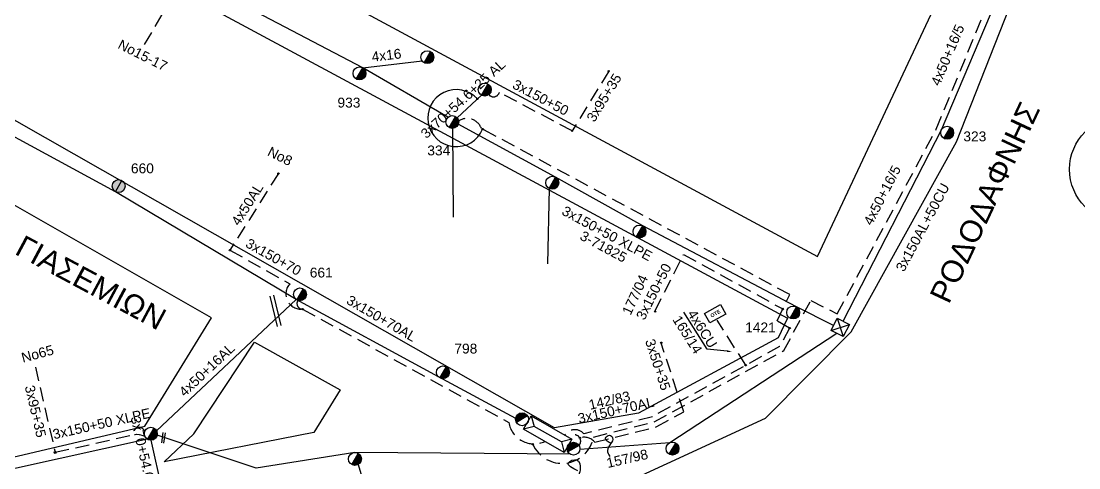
# Model space of a CAD drawing. Header units: millimetres. Extents: x 4998 to 7216, y 1887 to 2914.
# Drawn here: x 5712.8 to 5906, y 1993.8 to 2075.5 of the extents above; entities that cross this region are included whole.
import ezdxf
from ezdxf import colors
from ezdxf.entities.mleader import LeaderData, LeaderLine
from ezdxf.enums import TextEntityAlignment as Align
from ezdxf.math import Vec2, Vec3

# ---------------------------------------------------------------- set-up
doc = ezdxf.new("R2010")
doc.units = ezdxf.units.MM
doc.linetypes.add('DASHED', pattern=[19.05, 12.7, -6.35])
for name, color, linetype, lineweight in [('3x150+50', 7, 'Continuous', 30), ('3x150+50 XLPE', 7, 'SYN_LINE', 30), ('3x150+70AL', 7, 'DASHED', 30), ('3x150AL+50CU', 7, 'Continuous', 30), ('3x50+35', 7, 'Continuous', 30), ('3x70+54.6+25 AL', 7, 'SYN_LINE', 30), ('3x95+35', 7, 'Continuous', 30), ('4x16', 7, 'Continuous', 30), ('4x50+13_5', 7, 'Continuous', 30), ('4x50+16_5', 7, 'Continuous', 30), ('4x50+16AL', 7, 'Continuous', 30), ('4x50AL', 7, 'Continuous', 30), ('4x6CU', 7, 'Continuous', 30), ('Υπόβαθρο ΔΕΗ', 7, 'Continuous', 30)]:
    doc.layers.add(name, color=color, linetype=linetype, lineweight=lineweight)
for name, color, linetype in [('Pillar OTE', 7, 'Continuous'), ('text οδών', 7, 'Continuous'), ('text_kalodion', 7, 'Continuous'), ('ΑΓΝΩΣΤΟ ΕΝΑΕΡΙΟ ΚΑΛΩΔΙΟ', 7, 'Continuous'), ('ΑΓΝΩΣΤΟ ΥΠΟΓΕΙΟ ΚΑΛΩΔΙΟ', 7, 'DASHED'), ('Μηχανική τομή', 7, 'Continuous'), ('Πλεκτός Στύλος', 7, 'Continuous'), ('Στύλος Ξύλινος', 7, 'Continuous'), ('Στύλος Ξύλινος @ 1', 7, 'Continuous'), ('Στύλος ΦΜ', 7, 'Continuous'), ('Στύλος ΦΜ @ 1', 7, 'Continuous'), ('Συνδέσεις', 7, 'Continuous'), ('Τομή', 7, 'Continuous'), ('Υποσταθμός εναέριος 2 στύλων', 7, 'Continuous'), ('Υποσταθμός πόλεως', 7, 'Continuous')]:
    doc.layers.add(name, color=color, linetype=linetype)
doc.styles.add('arial', font='ARIAL.TTF')
doc.styles.get("Standard").update_dxf_attribs({"font": 'ARIAL.TTF'})
doc.linetypes.add('SYN_LINE', pattern='A,0.5,-0.0001,["/\\/\\/\\/",Standard,S=0.1,R=0,X=0,Y=-0.05],-0.25', length=0.7501)

# ---------------------------------------------------------------- blocks, each defined once
blk = doc.blocks.new('ΥΠΑΡΧΩΝ ΤΣΙΜΕΝΤΕΝΙΟΣ ΣΤΥΛΟΣ')
at = {"layer": 'Στύλος ΦΜ'}
blk.add_hatch(color=7, dxfattribs=at).paths.add_polyline_path([(-1.29, -2.28, 0.574793), (2.62, 0, 0.268822), (1.3, 2.27)])
at = {"layer": 'Στύλος ΦΜ', "color": 7}
blk.add_line((-1.29, -2.28), (1.3, 2.27), dxfattribs=at)
blk.add_circle((0, 0), 2.62, dxfattribs=at)
at = {"layer": 'Στύλος ΦΜ', "flags": 4}
for tag, p in [('ΑΡΙΘΜΟΣ', (-4.68, 8.05)), ('ΤΥΠΟΣ', (-4.91, 3.03))]:
    blk.add_attdef(tag, p, '', height=4, dxfattribs=at)
blk = doc.blocks.new('ΥΠΑΡΧΩΝ ΞΥΛΙΝΟΣ ΣΤΥΛΟΣ')
at = {"layer": 'Στύλος Ξύλινος'}
h = blk.add_hatch(color=7, dxfattribs=at)
h.paths.add_polyline_path([(-2.62, 0, 0.270008), (-1.29, -2.28), (1.3, 2.27, 0.576266)])
h.paths.add_polyline_path([(-1.29, -2.28, 0.574793), (2.62, 0, 0.268822), (1.3, 2.27)])
at = {"layer": 'Στύλος Ξύλινος', "color": 7}
blk.add_line((-1.29, -2.28), (1.3, 2.27), dxfattribs=at)
blk.add_circle((0, 0), 2.62, dxfattribs=at)
at = {"layer": 'Στύλος Ξύλινος', "flags": 4}
for tag, p in [('ΑΡΙΘΜΟΣ', (-4.91, 8.6)), ('ΤΥΠΟΣ', (-4.85, 3.39))]:
    blk.add_attdef(tag, p, '', height=4, dxfattribs=at)
blk = doc.blocks.new('ΥΠΟΣΤΑΘΜΟΣ ΕΝΑΕΡΙΟΣ ΕΠΙ 2 ΣΤΥΛΩΝ')
at = {"layer": 'Υποσταθμός εναέριος 2 στύλων', "linetype": 'Continuous'}
for points in [[(-11.97, -2.11, 0.574793), (-8.45, -0.07, 0.268822), (-9.64, 1.98)], [(9.68, -2.15, 0.574793), (13.19, -0.1, 0.268822), (12.01, 1.95)]]:
    blk.add_hatch(color=256, dxfattribs=at).paths.add_polyline_path(points)
for p, q in [((-11.97, -2.11), (-9.64, 1.98)), ((9.68, -2.15), (12.01, 1.95))]:
    blk.add_line(p, q, dxfattribs=at)
for centre in [(-10.81, -0.07), (10.84, -0.1)]:
    blk.add_circle(centre, 2.36, dxfattribs=at)
at = {"layer": 'Υποσταθμός πόλεως', "linetype": 'Continuous', "ltscale": 40}
blk.add_lwpolyline([(-8.57, 2.82), (8.57, 2.82), (8.57, -2.82), (-8.57, -2.82)], close=True, dxfattribs=at)
for points in [[(-5.75, 0), (-8.57, 2.82)], [(-8.57, -2.82), (-5.75, 0)], [(-5.75, 0), (5.75, 0)], [(5.75, 0), (8.57, 2.82)], [(8.57, -2.82), (5.75, 0)]]:
    blk.add_lwpolyline(points, dxfattribs=at)
at = {"layer": 'Υποσταθμός εναέριος 2 στύλων', "ltscale": 40, "flags": 1}
for tag, p in [('ΜΕΤΑΣΧΗΜΑΤΙΣΜΟΣ', (14.09, 2.51)), ('ΙΣΧΥΣ', (14.07, -0.28)), ('ΑΡΙΘΜΟΣ', (14.19, -3))]:
    blk.add_attdef(tag, p, '', height=1.8, dxfattribs=at)
blk = doc.blocks.new('STYLOS PLEKTOS')
at = {"layer": 'Πλεκτός Στύλος', "ltscale": 40}
blk.add_lwpolyline([(731.77, 1613.62), (736.74, 1613.62), (736.74, 1608.66), (731.77, 1608.66)], close=True, dxfattribs=at)
blk.add_lwpolyline([(731.77, 1613.62), (736.74, 1608.66), (731.77, 1608.66), (736.74, 1613.62)], dxfattribs=at)
blk = doc.blocks.new('_ΣΥΝΔΕΣΗ')
at = {"layer": 'Συνδέσεις', "linetype": 'SYN_LINE', "ltscale": 40}
blk.add_hatch(color=256, dxfattribs=at).paths.add_polyline_path([(0.5, -0.01, 1), (-0.5, -0.01, 1)])
at = {"layer": 'Συνδέσεις'}
blk.add_circle((0, -0.01), 0.5, dxfattribs=at)
blk = doc.blocks.new('ΤΟΜΗ')
at = {"layer": 'Τομή', "ltscale": 40}
for p, q in [((-5.68, 0), (17.06, 0)), ((-5.68, -2.77), (17.06, -2.77))]:
    blk.add_line(p, q, dxfattribs=at)
blk = doc.blocks.new('ΜΗΧΑΝΙΚΗ ΤΟΜΗ')
at = {"layer": 'Μηχανική τομή', "ltscale": 40}
for p, q in [((-1.89, 0.78), (5.68, 0.78)), ((-1.89, -0.78), (5.68, -0.78))]:
    blk.add_line(p, q, dxfattribs=at)
blk = doc.blocks.new('PILLAR ΟΤΕ')
at = {"layer": 'Pillar OTE', "ltscale": 40}
blk.add_lwpolyline([(-3.31, 2.02), (3.39, 2.02), (3.39, -1.99), (-3.31, -1.99)], close=True, dxfattribs=at)
at = {"layer": 'Pillar OTE', "insert": (-1.81, 0.71), "char_height": 1.3575, "width": 109.961, "attachment_point": 1}
blk.add_mtext('{\\fArial|b1|i0|c161|p34;OTE}', dxfattribs=at)

msp = doc.modelspace()

# ---------------------------------------------------------------- linework, layer by layer
at = {"lineweight": -3, "ltscale": 0.2}
msp.add_circle((5914, 2048.42), 9.67, dxfattribs=at)
at = {"layer": '3x150+50', "color": 27, "linetype": 'DASHED', "lineweight": -3, "ltscale": 0.2}
msp.add_lwpolyline([(5813.45, 2055.46), (5800.17, 2062.47, -0.581789), (5798.21, 2062.08, 1.460581)], format="xyb", dxfattribs=at)
msp.add_lwpolyline([(5828.59, 2022.53), (5833.81, 2032.85), (5851.94, 2022.88)], dxfattribs=at)
at = {"layer": '3x150+50 XLPE', "color": 27, "linetype": 'DASHED', "lineweight": -3, "ltscale": 0.2}
msp.add_lwpolyline([(5853.19, 2019.39), (5850.89, 2020.74), (5853.22, 2025.5), (5796.86, 2055.91, 0.484083), (5792.71, 2057.25, 121.843794)], format="xyb", dxfattribs=at)
at = {"layer": '3x150+50 XLPE', "color": 85, "linetype": 'DASHED', "lineweight": -3, "ltscale": 0.2}
msp.add_lwpolyline([(5719, 1996.68), (5733.37, 1999.9, -1.017115), (5735.35, 2000.45)], format="xyb", dxfattribs=at)
at = {"layer": '3x150+70AL', "color": 173, "linetype": 'DASHED', "lineweight": -3, "ltscale": 0.2}
for points in [[(5750.92, 2033.63), (5761.87, 2027.49, 0.680846), (5764.19, 2022.85), (5801.86, 2002.12, 0.495468), (5808.48, 1998.66)], [(5764.19, 2022.85, -0.597472), (5763.34, 2024.45, -1.25303)]]:
    msp.add_lwpolyline(points, format="xyb", dxfattribs=at)
at = {"layer": '3x150+70AL', "color": 27, "lineweight": -3, "ltscale": 0.2}
msp.add_lwpolyline([(5853.19, 2019.39), (5851.36, 2016), (5828.1, 2003.19), (5815.57, 2000.07, 0.494481), (5812.12, 1999.82)], format="xyb", dxfattribs=at)
at = {"layer": '3x150AL+50CU', "color": 173, "linetype": 'DASHED', "lineweight": -3, "ltscale": 0.2}
msp.add_lwpolyline([(5806.26, 1998.16, 0.743516), (5817.36, 1999.47), (5828.46, 2002.25), (5852.11, 2015.27), (5857.06, 2024.46), (5861.89, 2021.99), (5879.98, 2055.77), (5889.87, 2079.83)], format="xyb", dxfattribs=at)
at = {"layer": '3x50+35', "color": 151, "linetype": 'DASHED', "lineweight": -3, "ltscale": 0.2}
for points in [[(5814.86, 1999.3, -0.309509), (5817.6, 1998.5), (5828.83, 2001.31), (5833.83, 2004.06), (5829.67, 2016.8)], [(5814.7, 1997.94, 1.084898), (5812.93, 1999.36, -2.863288)]]:
    msp.add_lwpolyline(points, format="xyb", dxfattribs=at)
at = {"layer": '3x70+54.6+25 AL', "color": 27, "linetype": 'SYN_LINE', "lineweight": -3, "ltscale": 7}
msp.add_lwpolyline([(5792.42, 2057.86), (5796.9, 2061.98)], dxfattribs=at)
at = {"layer": '3x70+54.6+25 AL', "color": 85, "linetype": 'SYN_LINE', "lineweight": -3, "ltscale": 10}
msp.add_lwpolyline([(5736.45, 1998.9), (5738.49, 1989.85)], dxfattribs=at)
at = {"layer": '3x95+35', "color": 27, "linetype": 'DASHED', "lineweight": -3, "ltscale": 0.2}
msp.add_lwpolyline([(5820.14, 2066.37), (5813.45, 2055.46)], dxfattribs=at)
at = {"layer": '3x95+35', "color": 85, "linetype": 'DASHED', "lineweight": -3, "ltscale": 0.2}
msp.add_lwpolyline([(5715.37, 2012.22), (5719, 1996.68)], dxfattribs=at)
at = {"layer": '4x16', "color": 27, "lineweight": -3, "ltscale": 0.2}
msp.add_lwpolyline([(5775.19, 2066.97), (5786.02, 2068.26)], dxfattribs=at)
at = {"layer": '4x50+13_5', "color": 30, "lineweight": -3, "ltscale": 0.2}
msp.add_lwpolyline([(5803.13, 2002.88), (5789.01, 2010.45), (5763, 2024.64), (5730.01, 2044.33), (5694.08, 2063.8), (5658.11, 2085), (5628.45, 2102.96)], dxfattribs=at)
at = {"layer": '4x50+16_5', "color": 151, "lineweight": -3, "ltscale": 0.2}
msp.add_lwpolyline([(5862.95, 2020.64), (5880.92, 2055.64), (5891.94, 2081.64)], dxfattribs=at)
at = {"layer": '4x50+16AL', "color": 27, "lineweight": -3, "ltscale": 0.2}
msp.add_lwpolyline([(5790.73, 2057.93), (5775.18, 2066.98), (5744.13, 2083.3), (5709.96, 2101.97), (5679.92, 2118.31), (5664.91, 2125.46), (5644.5, 2135.18)], dxfattribs=at)
at = {"layer": '4x50+16AL', "color": 151, "lineweight": -3, "ltscale": 0.2}
for points in [[(5861.21, 2019.86), (5854.34, 2023.31), (5826.34, 2038.06), (5810.4, 2046.99), (5792.65, 2056.66)], [(5814.87, 1997.27), (5831.32, 1998.44), (5861.81, 2018.43)]]:
    msp.add_lwpolyline(points, dxfattribs=at)
at = {"layer": '4x50+16AL', "color": 85, "lineweight": -3, "ltscale": 0.2}
for points in [[(5737.51, 2000.62), (5763, 2024.64)], [(5735.89, 1999.05), (5687.94, 1988.5)], [(5813.06, 1996.35), (5773.76, 1996.64), (5755.74, 1993.79), (5737.61, 1999.78)]]:
    msp.add_lwpolyline(points, dxfattribs=at)
at = {"layer": '4x50AL', "color": 173, "linetype": 'DASHED', "lineweight": -3, "ltscale": 0.2}
msp.add_lwpolyline([(5759.78, 2047.65), (5750.92, 2033.63)], dxfattribs=at)
at = {"layer": '4x50AL', "color": 85, "linetype": 'Continuous', "lineweight": -3, "ltscale": 0.2}
msp.add_lwpolyline([(5774.33, 1994.43), (5785.89, 1955.65), (5802.77, 1937.58), (5815.05, 1894.51)], dxfattribs=at)
at = {"layer": '4x6CU', "color": 27, "linetype": 'DASHED', "lineweight": -3, "ltscale": 0.2}
msp.add_lwpolyline([(5845.18, 2012.59), (5839.94, 2020.85)], dxfattribs=at)
at = {"layer": 'ΑΓΝΩΣΤΟ ΕΝΑΕΡΙΟ ΚΑΛΩΔΙΟ', "color": 151, "linetype": 'SYN_LINE', "lineweight": -3, "ltscale": 15}
for points in [[(5791.56, 2055.9), (5791.72, 2039.67)], [(5809.23, 2044.94), (5808.97, 2031.16)]]:
    msp.add_lwpolyline(points, dxfattribs=at)
at = {"layer": 'ΑΓΝΩΣΤΟ ΥΠΟΓΕΙΟ ΚΑΛΩΔΙΟ', "color": 27, "linetype": 'DASHED', "lineweight": -3, "ltscale": 0.2}
msp.add_lwpolyline([(5735.34, 2071.26), (5741.63, 2081.96, -1.287915), (5742.49, 2082.8, -56.721193)], format="xyb", dxfattribs=at)
at = {"layer": 'Υπόβαθρο ΔΕΗ', "color": 7, "lineweight": -3}
for points in [[(5650.35, 2144.61), (5858.3, 2032.46), (5882.7, 2084.63), (5676.99, 2196.7)], [(5644.24, 2133.49), (5852.81, 2021.21), (5851.08, 2017.61), (5825.56, 2003.84), (5810.24, 2001.14), (5629.42, 2104.26)], [(5755.42, 2016.84), (5771.07, 2008.11), (5766.26, 2000.28), (5738.9, 1994.95), (5744.31, 2000.07)]]:
    msp.add_lwpolyline(points, close=True, dxfattribs=at)
for points in [[(5819.4, 1899.95), (5790.65, 1986.33), (5798.41, 1988.04), (5807, 1987.7), (5822.24, 1990.67), (5848.77, 2002.89), (5864.4, 2018.73), (5883.67, 2053.43), (5918.9, 2142.79), (5933.98, 2147.14), (5954.28, 2140.46)], [(5656.5, 2024.81), (5600.08, 2050.19), (5591.02, 2034.01), (5686.66, 1990.37), (5689.17, 1990.63), (5735.37, 2001.47), (5747.55, 2021.24), (5622.13, 2093.03), (5603.08, 2056.59), (5656.5, 2032.44)]]:
    msp.add_lwpolyline(points, dxfattribs=at)
at = {"layer": 'Υπόβαθρο ΔΕΗ', "lineweight": -3}
msp.add_arc((5792.29, 2057.78), 5.21, 42.2931, 337.3463, dxfattribs=at)
at = {"layer": 'Υπόβαθρο ΔΕΗ', "color": 7, "lineweight": -3}
for points in [[(5820.69, 1998.27), (5819.55, 1999.23), (5820.3, 1999.79), (5820.85, 1999.31), (5820.48, 1998.22), (5819.89, 1997.03), (5820.34, 1995.92)], [(5814.48, 1993.3), (5812.78, 1994.77), (5814.26, 1995.29), (5814.89, 1993.49), (5814.2, 1990.98), (5814.89, 1987.72)]]:
    msp.add_spline(points, degree=3, dxfattribs=at)

# ---------------------------------------------------------------- block references
at = {"layer": '3x150+50', "lineweight": -3, "ltscale": 0.2, "xscale": 0.5, "yscale": 0.5, "zscale": 0.5, "rotation": 332.7128979404218}
msp.add_blockref('STYLOS PLEKTOS', (5166.85, 1471.89), dxfattribs=at)
at = {"layer": 'Pillar OTE', "xscale": 0.5, "yscale": 0.5, "zscale": 0.5, "rotation": 29.18743009409361}
msp.add_blockref('PILLAR ΟΤΕ', (5839.57, 2022), dxfattribs=at)
at = {"layer": 'Μηχανική τομή', "lineweight": -3, "xscale": 0.2499999999999678, "yscale": 0.2499999999999678, "zscale": 0.2499999999999678, "rotation": 81.354084993917}
msp.add_blockref('ΜΗΧΑΝΙΚΗ ΤΟΜΗ', (5738.73, 1998.85), dxfattribs=at)
at = {"layer": 'Στύλος Ξύλινος @ 1', "lineweight": -3, "ltscale": 40}
ref = msp.add_blockref('ΥΠΑΡΧΩΝ ΞΥΛΙΝΟΣ ΣΤΥΛΟΣ', (5730.59, 2045.35), dxfattribs=dict(at, xscale=0.449999999999619, yscale=0.449999999999619, zscale=0.449999999999619))
ref.add_attrib('ΤΥΠΟΣ', '660', (5732.83, 2047.7), dxfattribs={"layer": 'Στύλος Ξύλινος', "height": 1.8, "flags": 4})
at = {"layer": 'Στύλος ΦΜ @ 1', "lineweight": -3, "ltscale": 40, "xscale": 0.4500000000001327, "yscale": 0.4500000000001327, "zscale": 0.4500000000001327}
for p in [(5786.99, 2068.93), (5797.48, 2063), (5809.81, 2045.96), (5825.75, 2037.04), (5736.47, 2000.07), (5831.78, 1997.35), (5773.76, 1995.46)]:
    msp.add_blockref('ΥΠΑΡΧΩΝ ΤΣΙΜΕΝΤΕΝΙΟΣ ΣΤΥΛΟΣ', p, dxfattribs=at)
at = {"layer": 'Στύλος ΦΜ @ 1', "lineweight": -3, "ltscale": 40}
ref = msp.add_blockref('ΥΠΑΡΧΩΝ ΤΣΙΜΕΝΤΕΝΙΟΣ ΣΤΥΛΟΣ', (5774.59, 2065.96), dxfattribs=dict(at, xscale=0.450000000000137, yscale=0.450000000000137, zscale=0.450000000000137))
ref.add_attrib('ΤΥΠΟΣ', '933', (5770.57, 2059.72), dxfattribs={"layer": 'Στύλος ΦΜ', "height": 1.8, "rotation": 360, "flags": 4})
ref = msp.add_blockref('ΥΠΑΡΧΩΝ ΤΣΙΜΕΝΤΕΝΙΟΣ ΣΤΥΛΟΣ', (5791.55, 2057.08), dxfattribs=dict(at, xscale=0.450000000000137, yscale=0.450000000000137, zscale=0.450000000000137))
ref.add_attrib('ΤΥΠΟΣ', '334', (5786.98, 2050.97), dxfattribs={"layer": 'Στύλος ΦΜ', "height": 1.8, "rotation": 360, "flags": 4})
ref = msp.add_blockref('ΥΠΑΡΧΩΝ ΤΣΙΜΕΝΤΕΝΙΟΣ ΣΤΥΛΟΣ', (5881.97, 2055.11), dxfattribs=dict(at, xscale=0.4500000000001327, yscale=0.4500000000001327, zscale=0.4500000000001327))
ref.add_attrib('ΤΥΠΟΣ', '323', (5884.93, 2053.54), dxfattribs={"layer": 'Στύλος ΦΜ', "height": 1.8, "rotation": 360, "flags": 4})
ref = msp.add_blockref('ΥΠΑΡΧΩΝ ΤΣΙΜΕΝΤΕΝΙΟΣ ΣΤΥΛΟΣ', (5763.72, 2025.56), dxfattribs=dict(at, xscale=0.4500000000001187, yscale=0.4500000000001187, zscale=0.4500000000001187))
ref.add_attrib('ΤΥΠΟΣ', '661', (5765.51, 2028.64), dxfattribs={"layer": 'Στύλος ΦΜ', "height": 1.8, "flags": 4})
ref = msp.add_blockref('ΥΠΑΡΧΩΝ ΤΣΙΜΕΝΤΕΝΙΟΣ ΣΤΥΛΟΣ', (5853.84, 2022.24), dxfattribs=dict(at, xscale=0.4500000000001327, yscale=0.4500000000001327, zscale=0.4500000000001327))
ref.add_attrib('ΤΥΠΟΣ', '1421', (5845.06, 2018.61), dxfattribs={"layer": 'Στύλος ΦΜ', "height": 1.8, "rotation": 360, "flags": 4})
ref = msp.add_blockref('ΥΠΑΡΧΩΝ ΤΣΙΜΕΝΤΕΝΙΟΣ ΣΤΥΛΟΣ', (5789.84, 2011.29), dxfattribs=dict(at, xscale=0.4500000000001187, yscale=0.4500000000001187, zscale=0.4500000000001187))
ref.add_attrib('ΤΥΠΟΣ', '798', (5791.93, 2014.74), dxfattribs={"layer": 'Στύλος ΦΜ', "height": 1.8, "flags": 4})
at = {"layer": 'Συνδέσεις', "lineweight": -3}
for p, xscale, yscale, zscale in [((5820.14, 2066.37), 0.25, 0.25, 0.25), ((5796.15, 2061.29), 0.25, 0.25, 0.25), ((5797.1, 2055.78), 0.25, 0.25, 0.25), ((5813.45, 2055.46), 0.25, 0.25, 0.25), ((5759.78, 2047.65), 0.25, 0.25, 0.25), ((5750.92, 2033.63), 0.25, 0.25, 0.25), ((5764.19, 2022.85), 0.25, 0.25, 0.25), ((5828.62, 2022.41), 0.25, 0.25, 0.25), ((5851.94, 2022.88), 0.25, 0.25, 0.25), ((5853.19, 2019.39), 0.25, 0.25, 0.25), ((5829.74, 2016.7), 0.25, 0.25, 0.25), ((5845.18, 2012.6), 0.25, 0.25, 0.25), ((5806.26, 1998.16), 0.25, 0.25, 0.25), ((5814.86, 1999.3), 0.25, 0.25, 0.25), ((5719, 1996.66), 0.3874371830995742, 0.3874371830995742, 0.3874371830995742)]:
    msp.add_blockref('_ΣΥΝΔΕΣΗ', p, dxfattribs=dict(at, xscale=xscale, yscale=yscale, zscale=zscale))
at = {"layer": 'Τομή', "lineweight": -3, "xscale": 0.2499999999999995, "yscale": 0.2499999999999995, "zscale": 0.2499999999999995, "rotation": 103.661182241477}
msp.add_blockref('ΤΟΜΗ', (5759.3, 2021.08), dxfattribs=at)
at = {"layer": 'Υποσταθμός εναέριος 2 στύλων', "lineweight": -3, "xscale": 0.5000000000000981, "yscale": 0.5000000000000981, "zscale": 0.5000000000000981, "rotation": 150.3038147545948}
msp.add_blockref('ΥΠΟΣΤΑΘΜΟΣ ΕΝΑΕΡΙΟΣ ΕΠΙ 2 ΣΤΥΛΩΝ', (5808.98, 1999.99), dxfattribs=at)

# ---------------------------------------------------------------- texts
at = {"layer": 'text οδών', "lineweight": -3}
for s, rotation, p in [('ΡΟΔΟΔΑΦΝΗΣ', 64.9389, (5888.84, 2042.39)), ('ΓΙΑΣΕΜΙΩΝ', 331.8491, (5725.54, 2027.71))]:
    msp.add_text(s, height=4, rotation=rotation, dxfattribs=at).set_placement(p, align=Align.MIDDLE_CENTER)
at = {"layer": 'text_kalodion', "linetype": 'Continuous', "lineweight": -3, "ltscale": 0.2}
for s, rotation, p in [('4x50+16/5', 67.0317, (5882.04, 2069.32)), ('4x16', 6.7505, (5779.52, 2069.3)), ('3x70+54.6+25 AL', 42.6059, (5793.51, 2061.31)), ('3x95+35', 58.5165, (5819.28, 2061.52)), ('3x150+50', 332.1599, (5807.7, 2061.56)), ('4x50+16/5', 62.8174, (5870.09, 2043.68)), ('4x50AL', 57.7268, (5754.09, 2042.02)), ('3x150AL+50CU', 61.8297, (5877.48, 2037.82)), ('3x150+50 XLPE', 331.6489, (5819.84, 2036.7)), ('3-71825', 331.6489, (5819.18, 2034.29)), ('3x150+70', 330.7111, (5758.89, 2032.4)), ('3x150+50', 63.1769, (5828.35, 2026.06)), ('3x150+70AL', 329.7632, (5778.62, 2021.17)), ('4x6CU', 302.3816, (5837.25, 2019.25)), ('4x50+16AL', 43.2942, (5746.68, 2011.74)), ('3x50+35', 288.046, (5829.11, 2012.71)), ('3x95+35', 283.1298, (5715.4, 2004.17)), ('3x150+70AL', 12.7717, (5821.44, 2004.38)), ('3x150+50 XLPE', 12.6239, (5727.48, 2001.92)), ('3x70+54.6+25 AL', 282.684, (5735.81, 1993.55))]:
    msp.add_text(s, height=1.8, rotation=rotation, dxfattribs=at).set_placement(p, align=Align.MIDDLE_CENTER)
at = {"layer": 'text_kalodion', "linetype": 'Continuous', "lineweight": -3, "ltscale": 0.2, "insert": (5833.22, 2021.92), "char_height": 1.8, "width": 9.1232, "attachment_point": 1, "rotation": 302.3816}
msp.add_mtext('165/14', dxfattribs=at)
at = {"layer": 'Υπόβαθρο ΔΕΗ', "lineweight": -3, "char_height": 1.8, "width": 9.1232, "attachment_point": 1, "style": 'arial'}
for s, insert, rotation in [('No15-17', (5731.09, 2072.25), 333.3522), ('No8', (5758.43, 2052.66), 333.3522), ('177/04', (5822.49, 2022.38), 64.9449), ('No65', (5712.63, 2014.79), 15.0016), ('142/83', (5816.31, 2006.18), 13), ('157/98', (5819.57, 1995.55), 13)]:
    msp.add_mtext(s, dxfattribs=dict(at, insert=insert, rotation=rotation))

# ---------------------------------------------------------------- leaders
at = {"layer": 'Υπόβαθρο ΔΕΗ', "color": 7, "lineweight": -3}
ml = msp.add_multileader_mtext('Standard', dxfattribs=at)
ml.set_content('', color=7)
ml.set_leader_properties()
ml.build(insert=Vec2(0, 0))
ml.multileader.update_dxf_attribs({"arrow_head_size": 1})
ctx = ml.context
ctx.base_point, ctx.arrow_head_size, ctx.plane_origin, ctx.plane_x_axis, ctx.plane_y_axis = Vec3(5831.76, 2025.69), 1, Vec3(5842.74, 2015.07), Vec3(0.529919, -0.848048), Vec3(0.848048, 0.529919)
ctx.text_align_type = 2
notes = []
notes.append((ctx, [(0, (1, 1, 0), (5838.12, 2015.52), (-0.529919, 0.848048), 8, [(0, [(5842.74, 2015.07)], 0, [])])]))
ctx.mtext.insert, ctx.mtext.text_direction, ctx.mtext.rotation, ctx.mtext.alignment, ctx.mtext.flow_direction = Vec3(5834.51, 2025.06), Vec3(0.529919, -0.848048), 5.270894, 3, 5
for ctx, leaders in notes:
    for number, flags, end, landing, length, lines in leaders:
        leader = LeaderData()
        leader.index, (leader.has_last_leader_line, leader.has_dogleg_vector, leader.attachment_direction) = number, flags
        leader.last_leader_point, leader.dogleg_vector, leader.dogleg_length = Vec3(end), Vec3(landing), length
        for number, points, colour, breaks in lines:
            line = LeaderLine()
            line.index, line.vertices, line.color, line.breaks = number, Vec3.list(points), colors.encode_raw_color(colour), breaks
            leader.lines.append(line)
        ctx.leaders.append(leader)

doc.saveas('drawing.dxf')
